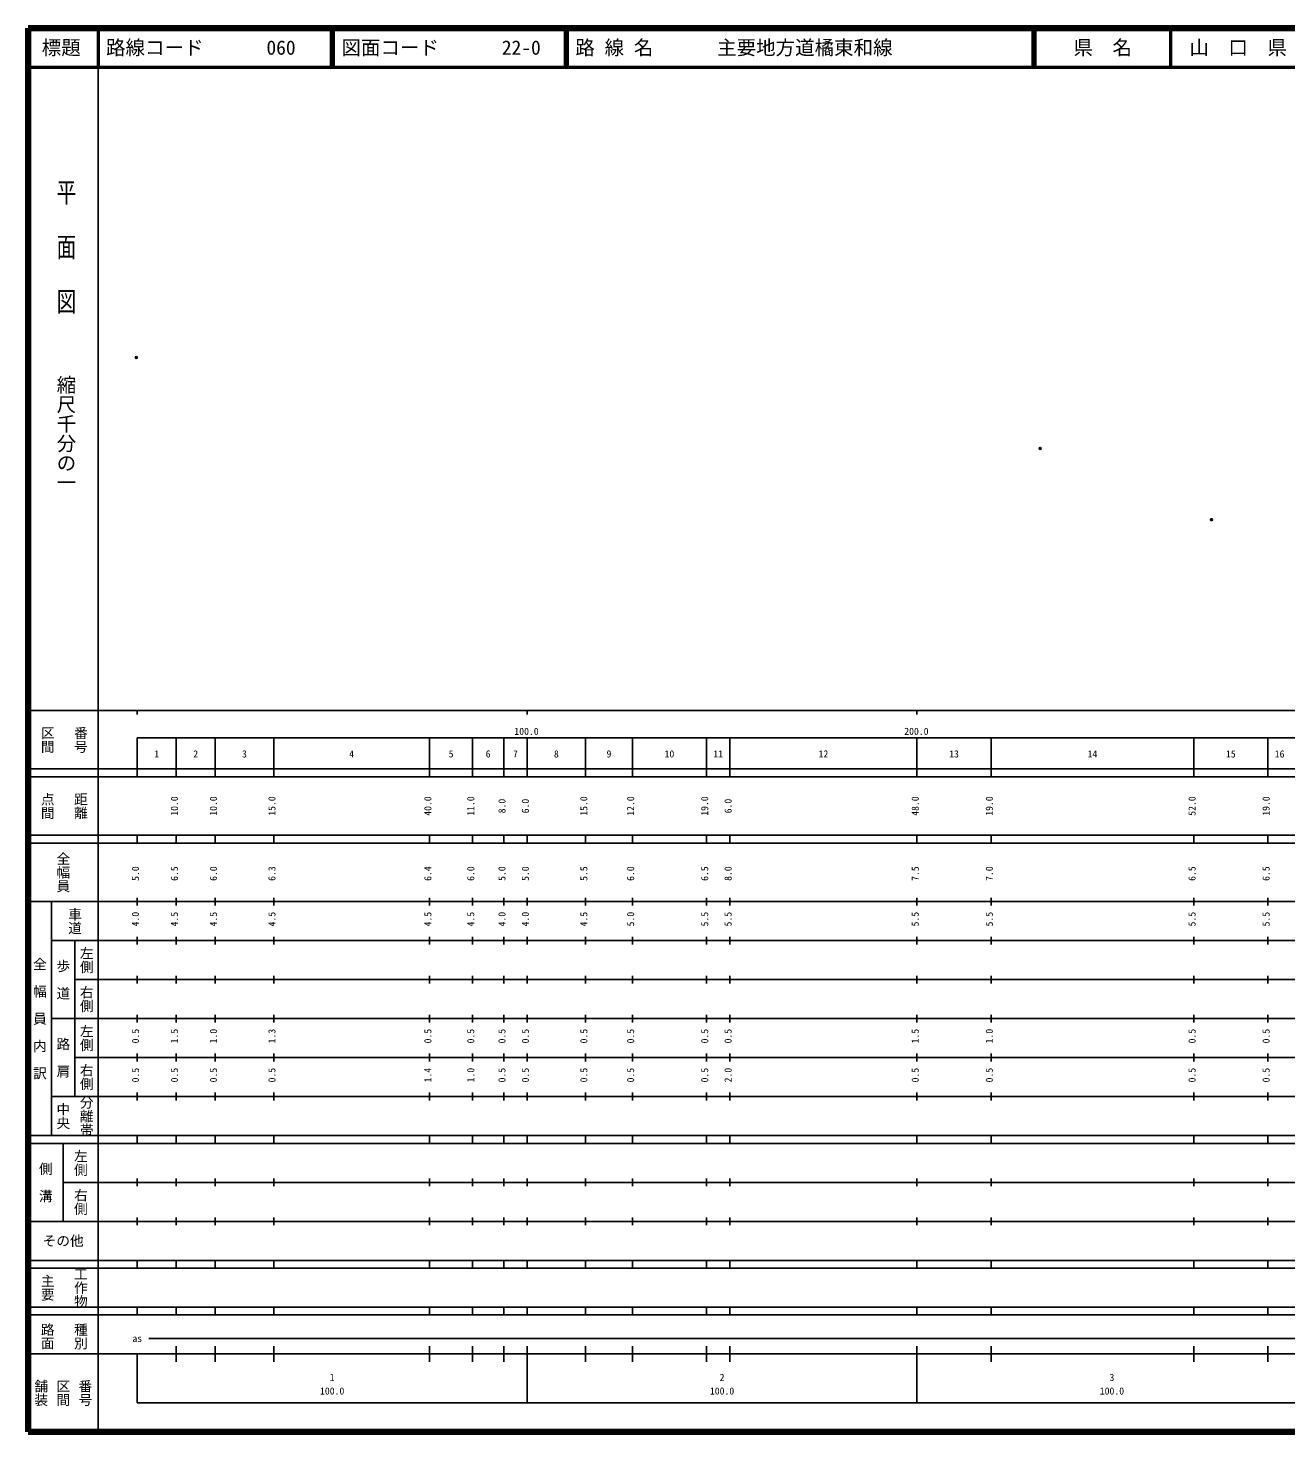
# Model space of a CAD drawing. Units: millimetres on the paper. Extents: x 40 to 680, y 20 to 380.
# Drawn here: x 40 to 362.6, y 20 to 380 of the extents above; entities that cross this region are included whole.
import ezdxf
from ezdxf.enums import TextEntityAlignment as Align

# ---------------------------------------------------------------- set-up
doc = ezdxf.new("R2010")
doc.units = ezdxf.units.MM
doc.header["$PDMODE"] = 32
doc.header["$PDSIZE"] = 0.5
doc.layers.add('M-OTRS', color=6, linetype='Continuous')
doc.layers.add('M-TTL-TXT', color=7, linetype='Continuous')
for name, color, linetype, lineweight in [('M-TTL', 2, 'Continuous', 140), ('M-TTL-BAND', 7, 'Continuous', 25), ('M-TTL-LINE', 7, 'Continuous', 50)]:
    doc.layers.add(name, color=color, linetype=linetype, lineweight=lineweight)
doc.styles.add('@ＭＳ ゴシック', font='')
doc.styles.add('ＭＳ ゴシック', font='')
doc.styles.get('@ＭＳ ゴシック').set_extended_font_data('@MS Gothic')
doc.styles.get('ＭＳ ゴシック').set_extended_font_data('MS Gothic')

msp = doc.modelspace()

# ---------------------------------------------------------------- linework, layer by layer
at = {"layer": 'M-OTRS'}
for p in [(67.763, 295.544), (299.604, 272.221), (343.547, 253.938)]:
    msp.add_point(p, dxfattribs=at)
at = {"layer": 'M-TTL'}
for p, q in [((40, 380), (40, 20)), ((680, 380), (40, 380)), ((40, 20), (680, 20))]:
    msp.add_line(p, q, dxfattribs=at)
at = {"layer": 'M-TTL-BAND'}
for p, q in [((58, 370), (58, 20)), ((40, 205), (579, 205)), ((68, 205), (68, 204)), ((168, 205), (168, 204)), ((268, 205), (268, 204)), ((68, 198), (579, 198)), ((68, 198), (68, 188)), ((78, 188), (78, 198)), ((88, 188), (88, 198)), ((103, 188), (103, 198)), ((143, 188), (143, 198)), ((154, 188), (154, 198)), ((162, 188), (162, 198)), ((168, 188), (168, 198)), ((183, 188), (183, 198)), ((195, 188), (195, 198)), ((214, 188), (214, 198)), ((220, 188), (220, 198)), ((268, 188), (268, 198)), ((287, 188), (287, 198)), ((339, 188), (339, 198)), ((358, 188), (358, 198)), ((40, 190), (579, 190)), ((40, 188), (579, 188)), ((40, 173), (579, 173)), ((68, 171), (68, 173)), ((78, 171), (78, 173)), ((88, 171), (88, 173)), ((103, 171), (103, 173)), ((143, 171), (143, 173)), ((154, 171), (154, 173)), ((162, 171), (162, 173)), ((168, 171), (168, 173)), ((183, 171), (183, 173)), ((195, 171), (195, 173)), ((214, 171), (214, 173)), ((220, 171), (220, 173)), ((268, 171), (268, 173)), ((287, 171), (287, 173)), ((339, 171), (339, 173)), ((358, 171), (358, 173)), ((40, 171), (579, 171)), ((40, 156), (579, 156)), ((46, 96), (46, 156)), ((68, 155), (68, 157)), ((78, 155), (78, 157)), ((88, 155), (88, 157)), ((103, 155), (103, 157)), ((143, 155), (143, 157)), ((154, 155), (154, 157)), ((162, 155), (162, 157)), ((168, 155), (168, 157)), ((183, 155), (183, 157)), ((195, 155), (195, 157)), ((214, 155), (214, 157)), ((220, 155), (220, 157)), ((268, 155), (268, 157)), ((287, 155), (287, 157)), ((339, 155), (339, 157)), ((358, 155), (358, 157)), ((46, 146), (579, 146)), ((52, 146), (52, 106)), ((68, 145), (68, 147)), ((78, 145), (78, 147)), ((88, 145), (88, 147)), ((103, 145), (103, 147)), ((143, 145), (143, 147)), ((154, 145), (154, 147)), ((162, 145), (162, 147)), ((168, 145), (168, 147)), ((183, 145), (183, 147)), ((195, 145), (195, 147)), ((214, 145), (214, 147)), ((220, 145), (220, 147)), ((268, 145), (268, 147)), ((287, 145), (287, 147)), ((339, 145), (339, 147)), ((358, 145), (358, 147)), ((68, 135), (68, 137)), ((78, 135), (78, 137)), ((88, 135), (88, 137)), ((103, 135), (103, 137)), ((143, 135), (143, 137)), ((154, 135), (154, 137)), ((162, 135), (162, 137)), ((168, 135), (168, 137)), ((183, 135), (183, 137)), ((195, 135), (195, 137)), ((214, 135), (214, 137)), ((220, 135), (220, 137)), ((268, 135), (268, 137)), ((287, 135), (287, 137)), ((339, 135), (339, 137)), ((358, 135), (358, 137)), ((52, 136), (579, 136)), ((46, 126), (579, 126)), ((68, 125), (68, 127)), ((78, 125), (78, 127)), ((88, 125), (88, 127)), ((103, 125), (103, 127)), ((143, 125), (143, 127)), ((154, 125), (154, 127)), ((162, 125), (162, 127)), ((168, 125), (168, 127)), ((183, 125), (183, 127)), ((195, 125), (195, 127)), ((214, 125), (214, 127)), ((220, 125), (220, 127)), ((268, 125), (268, 127)), ((287, 125), (287, 127)), ((339, 125), (339, 127)), ((358, 125), (358, 127)), ((52, 116), (579, 116)), ((68, 115), (68, 117)), ((78, 115), (78, 117)), ((88, 115), (88, 117)), ((103, 115), (103, 117)), ((143, 115), (143, 117)), ((154, 115), (154, 117)), ((162, 115), (162, 117)), ((168, 115), (168, 117)), ((183, 115), (183, 117)), ((195, 115), (195, 117)), ((214, 115), (214, 117)), ((220, 115), (220, 117)), ((268, 115), (268, 117)), ((287, 115), (287, 117)), ((339, 115), (339, 117)), ((358, 115), (358, 117)), ((46, 106), (579, 106)), ((68, 105), (68, 107)), ((78, 105), (78, 107)), ((88, 105), (88, 107)), ((103, 105), (103, 107)), ((143, 105), (143, 107)), ((154, 105), (154, 107)), ((162, 105), (162, 107)), ((168, 105), (168, 107)), ((183, 105), (183, 107)), ((195, 105), (195, 107)), ((214, 105), (214, 107)), ((220, 105), (220, 107)), ((268, 105), (268, 107)), ((287, 105), (287, 107)), ((339, 105), (339, 107)), ((358, 105), (358, 107)), ((40, 96), (579, 96)), ((40, 94), (579, 94)), ((49, 94), (49, 74)), ((68, 94), (68, 96)), ((78, 94), (78, 96)), ((88, 94), (88, 96)), ((103, 94), (103, 96)), ((143, 94), (143, 96)), ((154, 94), (154, 96)), ((162, 94), (162, 96)), ((168, 94), (168, 96)), ((183, 94), (183, 96)), ((195, 94), (195, 96)), ((214, 94), (214, 96)), ((220, 94), (220, 96)), ((268, 94), (268, 96)), ((287, 94), (287, 96)), ((339, 94), (339, 96)), ((358, 94), (358, 96)), ((49, 84), (579, 84)), ((68, 83), (68, 85)), ((78, 83), (78, 85)), ((88, 83), (88, 85)), ((103, 83), (103, 85)), ((143, 83), (143, 85)), ((154, 83), (154, 85)), ((162, 83), (162, 85)), ((168, 83), (168, 85)), ((183, 83), (183, 85)), ((195, 83), (195, 85)), ((214, 83), (214, 85)), ((220, 83), (220, 85)), ((268, 83), (268, 85)), ((287, 83), (287, 85)), ((339, 83), (339, 85)), ((358, 83), (358, 85)), ((40, 74), (579, 74)), ((68, 73), (68, 75)), ((78, 73), (78, 75)), ((88, 73), (88, 75)), ((103, 73), (103, 75)), ((143, 73), (143, 75)), ((154, 73), (154, 75)), ((162, 73), (162, 75)), ((168, 73), (168, 75)), ((183, 73), (183, 75)), ((195, 73), (195, 75)), ((214, 73), (214, 75)), ((220, 73), (220, 75)), ((268, 73), (268, 75)), ((287, 73), (287, 75)), ((339, 73), (339, 75)), ((358, 73), (358, 75)), ((40, 64), (579, 64)), ((40, 62), (579, 62)), ((68, 62), (68, 64)), ((78, 62), (78, 64)), ((88, 62), (88, 64)), ((103, 62), (103, 64)), ((143, 62), (143, 64)), ((154, 62), (154, 64)), ((162, 62), (162, 64)), ((168, 62), (168, 64)), ((183, 62), (183, 64)), ((195, 62), (195, 64)), ((214, 62), (214, 64)), ((220, 62), (220, 64)), ((268, 62), (268, 64)), ((287, 62), (287, 64)), ((339, 62), (339, 64)), ((358, 62), (358, 64)), ((40, 52), (579, 52)), ((68, 50), (68, 52)), ((78, 50), (78, 52)), ((88, 50), (88, 52)), ((103, 50), (103, 52)), ((143, 50), (143, 52)), ((154, 50), (154, 52)), ((162, 50), (162, 52)), ((168, 50), (168, 52)), ((183, 50), (183, 52)), ((195, 50), (195, 52)), ((214, 50), (214, 52)), ((220, 50), (220, 52)), ((268, 50), (268, 52)), ((287, 50), (287, 52)), ((339, 50), (339, 52)), ((358, 50), (358, 52)), ((40, 50), (579, 50)), ((71, 44), (565, 44)), ((40, 40), (579, 40)), ((68, 40), (68, 27.5)), ((78, 38), (78, 42)), ((88, 38), (88, 42)), ((103, 38), (103, 42)), ((143, 38), (143, 42)), ((154, 38), (154, 42)), ((162, 38), (162, 42)), ((168, 27.5), (168, 42)), ((183, 38), (183, 42)), ((195, 38), (195, 42)), ((214, 38), (214, 42)), ((220, 38), (220, 42)), ((268, 27.5), (268, 42)), ((287, 38), (287, 42)), ((339, 38), (339, 42)), ((358, 38), (358, 42)), ((68, 27.5), (579, 27.5))]:
    msp.add_line(p, q, dxfattribs=at)
at = {"layer": 'M-TTL-LINE'}
for p, q in [((58, 380), (58, 370)), ((117.75, 380), (117.75, 370)), ((118.25, 380), (118.25, 370)), ((177.75, 380), (177.75, 370)), ((178.25, 380), (178.25, 370)), ((297.75, 380), (297.75, 370)), ((298.25, 380), (298.25, 370)), ((333, 380), (333, 370)), ((40, 370), (680, 370))]:
    msp.add_line(p, q, dxfattribs=at)

# ---------------------------------------------------------------- texts
at = {"layer": 'M-TTL-BAND', "style": '@ＭＳ ゴシック', "width": 1.4}
msp.add_text('平  面  図', height=3.666, rotation=270, dxfattribs=at).set_placement((49.777, 306.475), align=Align.MIDDLE_RIGHT)
at = {"layer": 'M-TTL-BAND', "style": '@ＭＳ ゴシック'}
msp.add_text('縮尺千分の一', height=3.666, rotation=270, dxfattribs=at).set_placement((49.777, 261.03), align=Align.MIDDLE_RIGHT)
for s, p in [('区間', (45, 197.5)), ('番号', (53.5, 197.5)), ('点間', (45, 180.5)), ('距離', (53.5, 180.5)), ('全幅員', (49, 163.5)), ('車道', (52, 151)), ('左側', (55, 141)), ('全\u3000幅\u3000員\u3000内\u3000訳', (43, 126)), ('歩\u3000道', (49, 136)), ('右側', (55, 131)), ('左側', (55, 121)), ('路\u3000肩', (49, 116)), ('右側', (55, 111)), ('分離帯', (55, 101)), ('中央', (49, 101)), ('左側', (53.5, 89)), ('側\u3000溝', (44.5, 84)), ('右側', (53.5, 79)), ('工作物', (53.5, 57)), ('主要', (45, 57)), ('路面', (45, 44.5)), ('種別', (53.5, 44.5)), ('舗装', (43.333, 30)), ('区間', (49, 30)), ('番号', (54.667, 30))]:
    msp.add_text(s, height=2.566, rotation=270, dxfattribs=at).set_placement(p, align=Align.MIDDLE_CENTER)
at = {"layer": 'M-TTL-BAND', "style": 'ＭＳ ゴシック'}
for s, p in [('100.0', (167.844, 198.195)), ('200.0', (267.844, 198.195)), ('1', (73, 192.405)), ('2', (83, 192.405)), ('3', (95.5, 192.405)), ('4', (123, 192.405)), ('5', (148.5, 192.405)), ('6', (158, 192.405)), ('7', (165, 192.405)), ('8', (175.5, 192.405)), ('9', (189, 192.405)), ('10', (204.5, 192.405)), ('11', (217, 192.405)), ('12', (244, 192.405)), ('13', (277.5, 192.405)), ('14', (313, 192.405)), ('15', (348.5, 192.405)), ('16', (361, 192.405)), ('as', (68, 42.5)), ('1', (118, 32.523)), ('2', (218, 32.523)), ('3', (318, 32.523)), ('100.0', (118, 29.033)), ('100.0', (218, 29.033)), ('100.0', (318, 29.033))]:
    msp.add_text(s, height=1.833, dxfattribs=at).set_placement(p, align=Align.BOTTOM_CENTER)
for s, p in [('10.0', (79, 180.5)), ('10.0', (89, 180.5)), ('15.0', (104, 180.5)), ('40.0', (144, 180.5)), ('11.0', (155, 180.5)), ('8.0', (163, 180.5)), ('6.0', (169, 180.5)), ('15.0', (184, 180.5)), ('12.0', (196, 180.5)), ('19.0', (215, 180.5)), ('6.0', (221, 180.5)), ('48.0', (269, 180.5)), ('19.0', (288, 180.5)), ('52.0', (340, 180.5)), ('19.0', (359, 180.5)), ('5.0', (69, 163.174)), ('6.5', (79, 163.174)), ('6.0', (89, 163.174)), ('6.3', (104, 163.174)), ('6.4', (144, 163.174)), ('6.0', (155, 163.174)), ('5.0', (163, 163.174)), ('5.0', (169, 163.174)), ('5.5', (184, 163.174)), ('6.0', (196, 163.174)), ('6.5', (215, 163.174)), ('8.0', (221, 163.174)), ('7.5', (269, 163.174)), ('7.0', (288, 163.174)), ('6.5', (340, 163.174)), ('6.5', (359, 163.174)), ('4.0', (69, 151.5)), ('4.5', (79, 151.5)), ('4.5', (89, 151.5)), ('4.5', (104, 151.5)), ('4.5', (144, 151.5)), ('4.5', (155, 151.5)), ('4.0', (163, 151.5)), ('4.0', (169, 151.5)), ('4.5', (184, 151.5)), ('5.0', (196, 151.5)), ('5.5', (215, 151.5)), ('5.5', (221, 151.5)), ('5.5', (269, 151.5)), ('5.5', (288, 151.5)), ('5.5', (340, 151.5)), ('5.5', (359, 151.5)), ('0.5', (69, 121.5)), ('1.5', (79, 121.5)), ('1.0', (89, 121.5)), ('1.3', (104, 121.5)), ('0.5', (144, 121.5)), ('0.5', (155, 121.5)), ('0.5', (163, 121.5)), ('0.5', (169, 121.5)), ('0.5', (184, 121.5)), ('0.5', (196, 121.5)), ('0.5', (215, 121.5)), ('0.5', (221, 121.5)), ('1.5', (269, 121.5)), ('1.0', (288, 121.5)), ('0.5', (340, 121.5)), ('0.5', (359, 121.5)), ('0.5', (69, 111.5)), ('0.5', (79, 111.5)), ('0.5', (89, 111.5)), ('0.5', (104, 111.5)), ('1.4', (144, 111.5)), ('1.0', (155, 111.5)), ('0.5', (163, 111.5)), ('0.5', (169, 111.5)), ('0.5', (184, 111.5)), ('0.5', (196, 111.5)), ('0.5', (215, 111.5)), ('2.0', (221, 111.5)), ('0.5', (269, 111.5)), ('0.5', (288, 111.5)), ('0.5', (340, 111.5)), ('0.5', (359, 111.5))]:
    msp.add_text(s, height=1.833, rotation=90, dxfattribs=at).set_placement(p, align=Align.BOTTOM_CENTER)
msp.add_text('その他', height=2.566, dxfattribs=at).set_placement((49, 69), align=Align.MIDDLE_CENTER)
at = {"layer": 'M-TTL-TXT', "style": 'ＭＳ ゴシック'}
for s, p in [('標題', (48.5, 375)), ('県\u3000名', (315.625, 375)), ('山\u3000口\u3000県', (350.375, 375))]:
    msp.add_text(s, height=3.666, dxfattribs=at).set_placement(p, align=Align.MIDDLE_CENTER)
for s, p in [('路線コード', (60, 375)), ('060', (101.142, 375)), ('図面コード', (120.38, 375)), ('22-0', (161.521, 375)), ('路 線 名', (180.38, 375)), ('主要地方道橘東和線', (216.734, 375))]:
    msp.add_text(s, height=3.666, dxfattribs=at).set_placement(p, align=Align.MIDDLE_LEFT)

doc.saveas('drawing.dxf')
